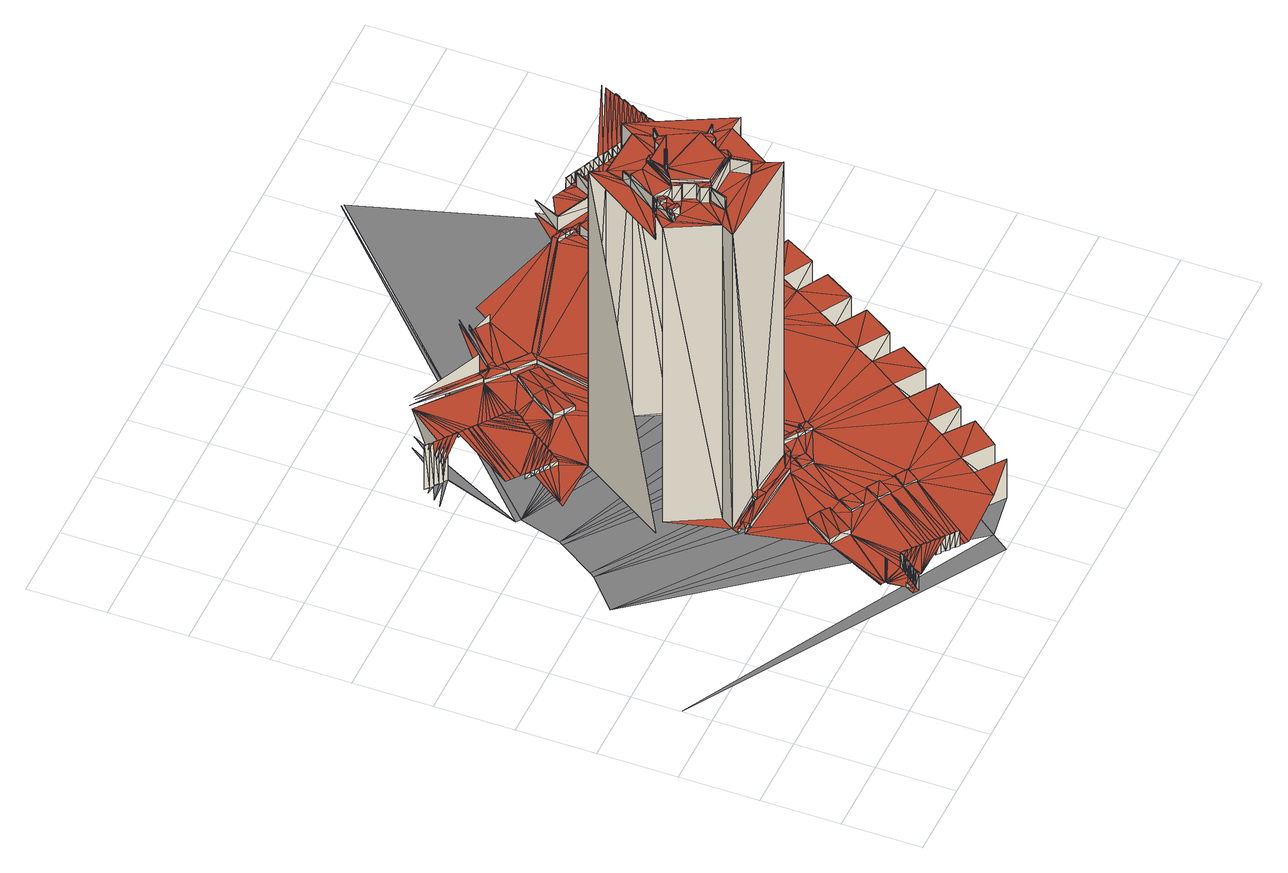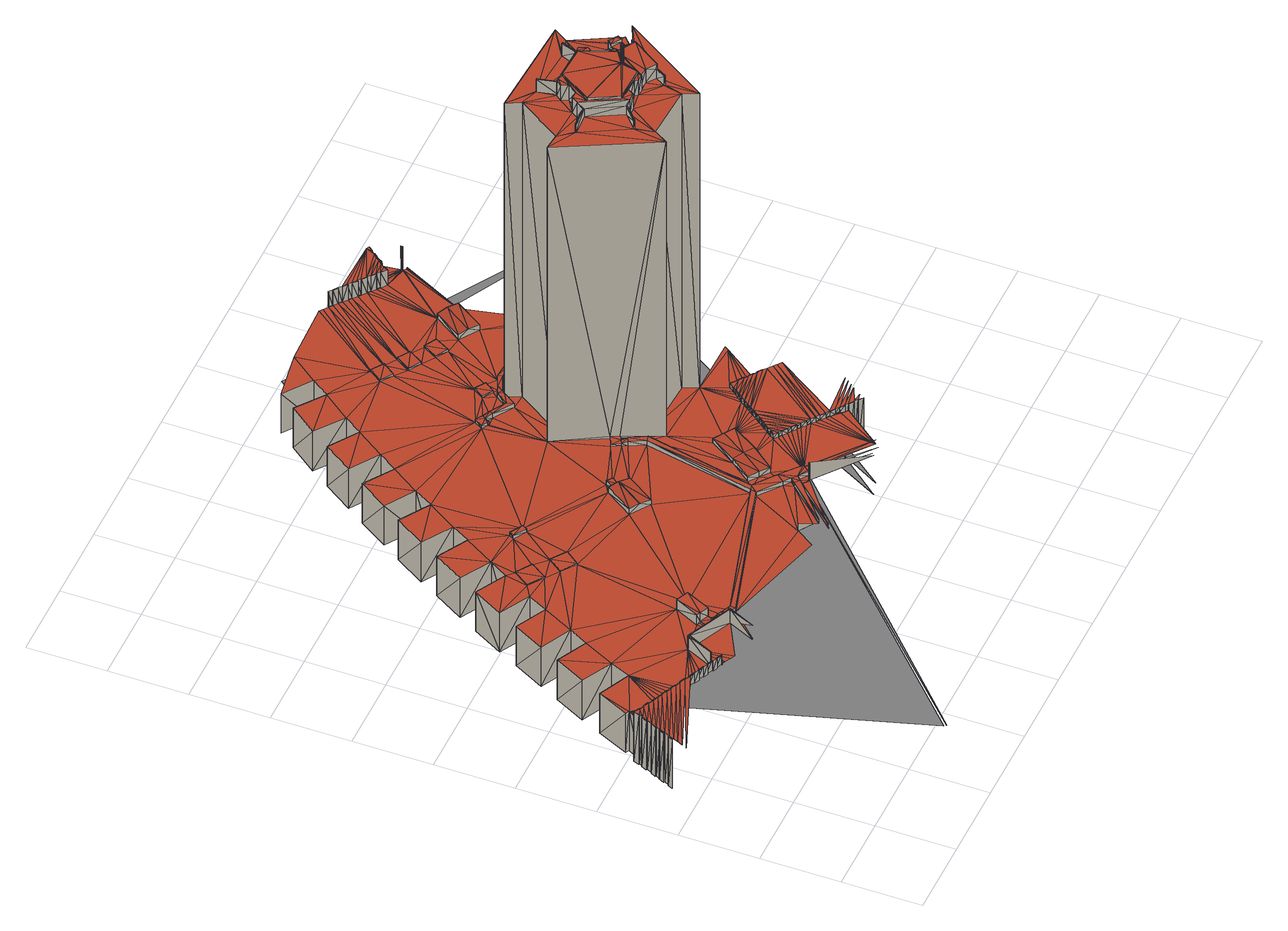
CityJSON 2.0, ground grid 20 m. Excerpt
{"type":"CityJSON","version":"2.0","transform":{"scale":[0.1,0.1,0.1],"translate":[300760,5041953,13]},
"CityObjects":{
"building1":{"type":"Building","geometry":[{"type":"MultiSurface","lod":"2","boundaries":[[[0,1,2]],[[3,4,5]],[[0,5,1]],[[0,2,6]],[[7,6,8]],[[9,0,6]],[[7,9,6]],[[7,0,9]],[[7,10,0]],[[11,7,8]],[[12,5,0]],[[5,13,14]],[[12,0,10]],[[11,10,7]],[[15,12,10]],[[16,17,18]],[[19,17,16]],[[11,15,10]],[[19,20,17]],[[19,16,18]],[[19,18,21]],[[19,22,20]],[[19,21,22]],[[23,5,12]],[[15,24,12]],[[11,24,15]],[[25,13,5]],[[26,12,24]],[[27,24,11]],[[25,5,23]],[[26,23,12]],[[27,26,24]],[[28,29,13]],[[28,18,29]],[[30,23,26]],[[27,30,26]],[[31,21,18]],[[25,23,30]],[[32,30,27]],[[28,13,25]],[[33,34,22]],[[33,22,21]],[[35,25,30]],[[32,35,30]],[[32,36,25]],[[32,25,35]],[[37,11,8]],[[31,18,28]],[[38,25,36]],[[38,36,32]],[[38,28,25]],[[39,38,32]],[[40,41,42]],[[33,21,31]],[[40,42,43]],[[37,27,11]],[[40,43,44]],[[45,28,38]],[[39,45,38]],[[40,44,46]],[[31,28,45]],[[47,45,39]],[[48,32,27]],[[47,31,45]],[[49,47,39]],[[50,39,32]],[[47,51,31]],[[49,51,47]],[[52,31,51]],[[52,51,49]],[[53,49,39]],[[52,33,31]],[[54,46,34]],[[55,37,8]],[[53,52,49]],[[50,53,39]],[[48,50,32]],[[56,33,52]],[[37,48,27]],[[57,55,8]],[[56,52,53]],[[56,58,33]],[[59,57,8]],[[58,53,60]],[[56,53,58]],[[50,60,53]],[[61,58,60]],[[50,61,60]],[[62,59,8]],[[63,58,61]],[[64,61,50]],[[54,34,33]],[[64,63,61]],[[48,64,50]],[[65,62,8]],[[66,63,64]],[[67,64,48]],[[67,66,64]],[[66,48,68]],[[67,48,66]],[[37,68,48]],[[69,66,68]],[[70,71,72]],[[37,69,68]],[[73,66,69]],[[73,69,37]],[[74,73,37]],[[55,74,37]],[[75,73,74]],[[54,40,46]],[[75,74,55]],[[75,76,73]],[[54,33,58]],[[76,55,77]],[[75,55,76]],[[78,73,76]],[[57,77,55]],[[79,76,77]],[[57,79,77]],[[54,58,63]],[[78,76,79]],[[80,79,57]],[[80,78,79]],[[54,63,66]],[[81,80,57]],[[81,78,80]],[[81,57,59]],[[81,82,78]],[[54,66,73]],[[82,59,83]],[[81,59,82]],[[62,83,59]],[[84,82,83]],[[62,84,83]],[[85,82,84]],[[86,84,62]],[[86,85,84]],[[65,86,62]],[[87,85,86]],[[88,86,65]],[[88,87,86]],[[87,65,89]],[[88,65,87]],[[90,91,40]],[[92,89,65]],[[93,87,89]],[[92,93,89]],[[94,87,93]],[[95,93,92]],[[95,94,93]],[[96,95,92]],[[97,94,95]],[[97,95,96]],[[97,98,94]],[[54,90,40]],[[97,96,99]],[[97,99,98]],[[100,99,96]],[[101,98,99]],[[102,103,104]],[[105,40,91]],[[106,107,103]],[[108,109,107]],[[100,101,99]],[[110,98,101]],[[111,104,40]],[[112,110,100]],[[113,114,109]],[[102,104,115]],[[116,103,102]],[[116,106,103]],[[106,108,107]],[[113,109,108]],[[117,90,54]],[[116,115,118]],[[119,91,90]],[[116,102,115]],[[120,114,121]],[[122,73,78]],[[111,115,104]],[[123,108,106]],[[123,113,108]],[[124,125,114]],[[124,126,125]],[[105,111,40]],[[122,78,82]],[[120,124,114]],[[120,127,126]],[[119,105,91]],[[120,126,124]],[[128,90,117]],[[122,54,73]],[[129,130,131]],[[132,126,127]],[[133,134,127]],[[135,82,85]],[[136,127,134]],[[120,137,127]],[[133,127,137]],[[138,116,118]],[[139,117,54]],[[140,121,114]],[[138,106,116]],[[141,134,133]],[[141,136,134]],[[135,85,87]],[[138,123,106]],[[141,133,137]],[[142,113,123]],[[143,127,136]],[[144,145,136]],[[132,131,126]],[[146,120,121]],[[141,137,147]],[[148,114,113]],[[144,136,141]],[[149,136,145]],[[120,150,137]],[[135,87,94]],[[149,145,144]],[[149,143,136]],[[150,147,137]],[[128,119,90]],[[151,152,153]],[[154,144,141]],[[150,141,147]],[[119,111,105]],[[155,127,143]],[[154,141,150]],[[156,149,144]],[[156,143,149]],[[155,132,127]],[[157,158,131]],[[159,94,98]],[[157,131,132]],[[156,144,154]],[[128,117,139]],[[160,146,121]],[[161,130,129]],[[162,131,158]],[[163,158,157]],[[164,154,150]],[[159,98,110]],[[165,139,54]],[[156,164,143]],[[139,111,119]],[[166,157,132]],[[142,123,138]],[[142,167,113]],[[155,143,168]],[[169,168,143]],[[156,154,164]],[[169,143,164]],[[162,129,131]],[[163,162,158]],[[170,150,120]],[[166,163,157]],[[166,132,171]],[[155,171,132]],[[163,172,129]],[[148,113,167]],[[163,129,162]],[[173,168,174]],[[169,174,168]],[[166,172,163]],[[140,114,148]],[[175,138,118]],[[176,165,54]],[[177,110,178]],[[173,155,168]],[[179,173,174]],[[180,164,150]],[[179,174,169]],[[173,166,171]],[[128,139,119]],[[181,118,115]],[[173,171,155]],[[182,120,146]],[[183,172,166]],[[177,178,184]],[[185,121,140]],[[183,166,173]],[[186,169,164]],[[183,173,179]],[[187,179,169]],[[182,170,120]],[[183,179,187]],[[167,138,188]],[[181,115,111]],[[142,138,167]],[[189,180,150]],[[190,191,146]],[[186,164,180]],[[192,172,183]],[[186,187,169]],[[190,146,160]],[[193,70,152]],[[122,176,54]],[[135,122,82]],[[194,189,150]],[[170,194,150]],[[195,188,138]],[[196,167,188]],[[186,183,187]],[[197,198,199]],[[200,129,172]],[[195,196,188]],[[201,146,191]],[[201,191,190]],[[148,167,196]],[[192,183,186]],[[202,139,165]],[[203,130,161]],[[176,204,165]],[[205,190,160]],[[206,186,180]],[[207,165,204]],[[140,196,195]],[[175,195,138]],[[208,160,121]],[[206,180,189]],[[209,182,146]],[[192,186,206]],[[140,148,196]],[[192,189,210]],[[201,209,146]],[[211,210,189]],[[192,206,189]],[[212,213,170]],[[211,189,194]],[[214,204,176]],[[212,170,182]],[[205,201,190]],[[205,160,215]],[[216,210,211]],[[214,207,204]],[[217,170,213]],[[216,211,194]],[[201,212,182]],[[181,111,139]],[[218,213,212]],[[217,194,170]],[[185,140,195]],[[207,202,165]],[[219,220,198]],[[221,172,192]],[[201,182,209]],[[159,135,94]],[[216,194,222]],[[223,175,118]],[[216,224,210]],[[203,197,225]],[[218,212,201]],[[217,222,194]],[[226,217,213]],[[226,216,222]],[[185,195,175]],[[227,200,172]],[[200,161,129]],[[228,213,218]],[[218,201,205]],[[229,219,198]],[[228,226,213]],[[226,224,216]],[[226,222,217]],[[228,230,224]],[[228,224,226]],[[231,229,198]],[[232,175,233]],[[221,227,172]],[[234,230,228]],[[235,236,237]],[[235,238,236]],[[239,214,176]],[[185,175,232]],[[240,153,241]],[[235,237,242]],[[243,207,214]],[[244,193,152]],[[245,238,235]],[[246,231,198]],[[243,202,207]],[[247,192,210]],[[245,235,242]],[[245,242,248]],[[249,121,185]],[[177,159,110]],[[234,250,230]],[[220,248,242]],[[251,245,248]],[[252,177,184]],[[243,214,239]],[[253,210,224]],[[181,139,202]],[[251,248,220]],[[254,245,251]],[[197,246,198]],[[251,220,255]],[[243,239,202]],[[254,251,255]],[[256,224,230]],[[208,215,160]],[[257,255,220]],[[258,200,227]],[[259,260,230]],[[261,259,230]],[[223,118,181]],[[262,230,260]],[[257,254,255]],[[263,261,230]],[[264,176,122]],[[265,230,262]],[[266,263,230]],[[250,266,230]],[[257,220,219]],[[267,254,257]],[[264,239,176]],[[135,268,122]],[[234,269,250]],[[267,257,219]],[[267,219,270]],[[234,271,269]],[[272,161,200]],[[221,258,227]],[[273,200,258]],[[274,275,258]],[[229,270,219]],[[276,122,268]],[[277,233,175]],[[278,258,275]],[[279,267,270]],[[247,221,192]],[[280,228,218]],[[256,230,265]],[[281,218,205]],[[282,205,215]],[[283,270,229]],[[284,285,259]],[[261,284,259]],[[259,285,260]],[[277,232,233]],[[286,285,284]],[[286,284,261]],[[279,270,283]],[[262,260,285]],[[286,287,285]],[[263,286,261]],[[287,262,285]],[[288,287,286]],[[288,286,263]],[[289,290,291]],[[265,262,287]],[[292,287,288]],[[266,288,263]],[[293,265,287]],[[292,288,266]],[[294,293,287]],[[283,229,295]],[[296,234,228]],[[294,265,293]],[[297,268,135]],[[279,283,295]],[[250,292,266]],[[294,298,265]],[[221,274,258]],[[299,287,292]],[[273,272,200]],[[300,292,250]],[[301,294,287]],[[302,292,300]],[[303,298,294]],[[269,300,250]],[[303,304,298]],[[299,301,287]],[[274,305,275]],[[299,292,302]],[[302,300,269]],[[301,303,294]],[[278,273,258]],[[306,295,229]],[[301,304,303]],[[271,302,269]],[[306,279,295]],[[301,307,304]],[[299,302,271]],[[278,275,305]],[[308,299,271]],[[309,307,301]],[[253,247,210]],[[309,310,307]],[[311,299,308]],[[312,301,299]],[[313,309,301]],[[314,299,311]],[[315,310,309]],[[316,313,301]],[[314,311,308]],[[312,299,314]],[[313,315,309]],[[312,316,301]],[[314,308,317]],[[316,315,313]],[[318,314,317]],[[306,229,231]],[[316,319,315]],[[312,314,318]],[[312,319,316]],[[312,318,319]],[[320,291,321]],[[249,208,121]],[[276,264,122]],[[322,279,306]],[[256,323,224]],[[272,203,161]],[[253,224,323]],[[305,272,273]],[[322,306,231]],[[256,265,298]],[[322,231,324]],[[296,271,234]],[[278,305,273]],[[256,298,304]],[[325,326,238]],[[256,304,307]],[[327,268,297]],[[256,307,310]],[[256,310,315]],[[256,315,319]],[[256,319,318]],[[328,321,326]],[[329,245,254]],[[151,244,152]],[[246,324,231]],[[330,322,324]],[[327,276,268]],[[331,274,221]],[[325,238,245]],[[332,254,267]],[[333,305,274]],[[334,267,279]],[[335,202,239]],[[336,272,305]],[[337,279,322]],[[330,324,246]],[[338,297,135]],[[339,185,232]],[[296,308,271]],[[340,241,341]],[[247,331,221]],[[342,322,330]],[[333,274,331]],[[223,343,175]],[[336,203,272]],[[343,277,175]],[[327,264,276]],[[296,228,280]],[[281,280,218]],[[159,338,135]],[[344,330,246]],[[208,345,215]],[[197,346,246]],[[337,322,342]],[[333,331,247]],[[347,305,333]],[[348,181,202]],[[327,297,338]],[[281,205,282]],[[282,215,345]],[[336,197,203]],[[253,333,247]],[[347,336,305]],[[344,342,330]],[[344,246,346]],[[336,349,197]],[[334,279,337]],[[327,338,264]],[[335,239,264]],[[344,350,342]],[[344,346,350]],[[351,253,323]],[[197,352,346]],[[347,333,253]],[[353,354,355]],[[337,342,350]],[[332,267,334]],[[352,350,346]],[[177,356,159]],[[337,350,357]],[[358,359,360]],[[361,362,363]],[[352,357,350]],[[364,318,317]],[[365,159,356]],[[366,351,323]],[[351,347,253]],[[329,254,332]],[[367,368,369]],[[197,370,352]],[[360,371,372]],[[362,373,374]],[[335,348,202]],[[375,376,290]],[[355,377,378]],[[379,337,357]],[[379,357,352]],[[367,372,368]],[[380,369,373]],[[339,232,277]],[[380,367,369]],[[381,338,159]],[[382,317,308]],[[383,356,177]],[[378,359,358]],[[384,361,363]],[[385,245,329]],[[380,373,372]],[[386,384,387]],[[380,372,367]],[[388,337,379]],[[388,379,352]],[[364,256,318]],[[289,375,290]],[[389,386,390]],[[360,372,373]],[[391,347,351]],[[335,264,338]],[[376,389,392]],[[393,370,197]],[[362,360,373]],[[366,391,351]],[[388,334,337]],[[388,352,370]],[[365,381,159]],[[394,360,362]],[[325,245,385]],[[395,394,362]],[[396,326,325]],[[397,323,256]],[[370,398,334]],[[388,370,334]],[[320,289,291]],[[358,360,394]],[[361,395,362]],[[399,356,383]],[[400,394,395]],[[401,177,252]],[[332,334,398]],[[402,398,370]],[[403,336,347]],[[404,405,208]],[[406,395,361]],[[400,358,394]],[[399,365,356]],[[405,345,208]],[[406,400,395]],[[404,208,407]],[[382,308,296]],[[405,282,345]],[[404,408,405]],[[332,398,402]],[[406,361,358]],[[405,408,282]],[[409,223,181]],[[410,391,366]],[[404,407,411]],[[393,402,370]],[[406,358,400]],[[412,343,223]],[[328,320,321]],[[249,185,339]],[[396,328,326]],[[397,366,323]],[[413,383,177]],[[378,358,361]],[[408,281,282]],[[404,411,408]],[[381,335,338]],[[403,347,391]],[[414,280,281]],[[407,415,411]],[[384,378,361]],[[416,332,402]],[[417,281,408]],[[416,402,393]],[[415,408,411]],[[418,378,384]],[[417,408,415]],[[419,277,343]],[[420,418,384]],[[409,181,348]],[[329,332,416]],[[421,416,393]],[[399,381,365]],[[386,420,384]],[[355,378,418]],[[422,418,420]],[[423,281,417]],[[424,410,366]],[[425,426,427]],[[421,329,416]],[[421,393,428]],[[412,223,409]],[[422,355,418]],[[429,420,386]],[[399,383,413]],[[429,422,420]],[[423,417,415]],[[430,341,431]],[[249,407,208]],[[423,414,281]],[[432,197,349]],[[421,433,329]],[[434,386,435]],[[421,428,433]],[[382,296,280]],[[436,437,348]],[[425,427,353]],[[403,391,410]],[[429,386,434]],[[438,415,407]],[[429,434,422]],[[439,349,336]],[[399,413,381]],[[353,355,422]],[[440,435,386]],[[425,422,434]],[[441,348,437]],[[440,434,435]],[[442,280,414]],[[423,415,443]],[[425,353,422]],[[385,329,433]],[[419,343,412]],[[444,433,428]],[[389,440,386]],[[445,354,353]],[[446,425,434]],[[382,364,317]],[[446,434,440]],[[443,447,414]],[[397,424,366]],[[385,433,448]],[[444,448,433]],[[423,443,414]],[[446,440,389]],[[441,409,348]],[[364,397,256]],[[436,348,335]],[[449,446,389]],[[438,443,415]],[[419,450,277]],[[436,451,437]],[[452,425,446]],[[376,449,389]],[[453,385,448]],[[453,448,444]],[[451,441,437]],[[339,277,450]],[[454,446,449]],[[403,410,424]],[[455,151,153]],[[442,414,447]],[[454,449,376]],[[249,438,407]],[[456,385,453]],[[454,452,446]],[[456,453,444]],[[457,70,193]],[[458,401,252]],[[459,403,424]],[[454,376,460]],[[454,460,452]],[[456,325,385]],[[461,412,409]],[[456,444,462]],[[463,413,177]],[[464,460,376]],[[465,280,442]],[[464,452,460]],[[466,393,197]],[[467,447,443]],[[375,464,376]],[[462,468,325]],[[456,462,325]],[[469,409,441]],[[442,447,470]],[[397,459,424]],[[463,177,401]],[[471,452,464]],[[461,419,412]],[[472,436,335]],[[439,336,403]],[[471,464,375]],[[396,325,468]],[[473,471,375]],[[474,468,462]],[[472,451,436]],[[461,409,469]],[[289,473,375]],[[438,467,443]],[[475,441,451]],[[382,280,465]],[[476,403,459]],[[467,470,447]],[[396,468,477]],[[249,478,438]],[[479,471,473]],[[474,477,468]],[[480,450,419]],[[481,427,426]],[[482,473,289]],[[249,339,478]],[[483,428,393]],[[482,479,473]],[[480,339,450]],[[461,480,419]],[[484,396,477]],[[475,469,441]],[[484,477,474]],[[472,335,475]],[[482,289,485]],[[397,486,459]],[[482,485,479]],[[486,476,459]],[[487,353,427]],[[481,426,425]],[[472,475,451]],[[320,485,289]],[[488,479,485]],[[489,442,470]],[[490,396,484]],[[490,484,474]],[[320,488,485]],[[463,401,193]],[[483,444,428]],[[491,479,488]],[[491,488,320]],[[490,492,396]],[[493,476,486]],[[458,193,401]],[[494,491,320]],[[493,495,476]],[[496,493,486]],[[490,474,497]],[[489,470,467]],[[498,381,413]],[[499,478,339]],[[481,425,452]],[[328,494,320]],[[465,397,364]],[[492,500,396]],[[489,465,442]],[[498,335,381]],[[501,491,494]],[[465,486,397]],[[396,500,328]],[[502,339,480]],[[497,503,492]],[[483,462,444]],[[490,497,492]],[[504,480,461]],[[505,461,469]],[[506,494,328]],[[506,501,494]],[[507,496,486]],[[508,509,496]],[[510,492,503]],[[506,328,511]],[[382,465,364]],[[439,432,349]],[[506,511,501]],[[512,503,497]],[[481,452,471]],[[513,511,328]],[[514,501,511]],[[515,354,445]],[[483,474,462]],[[240,455,153]],[[510,503,516]],[[439,403,476]],[[500,513,328]],[[512,516,503]],[[517,486,465]],[[517,489,467]],[[514,511,513]],[[463,193,244]],[[492,518,500]],[[481,471,479]],[[507,508,496]],[[517,507,486]],[[517,465,489]],[[519,513,500]],[[519,514,513]],[[502,499,339]],[[504,502,480]],[[512,510,516]],[[520,476,495]],[[521,510,512]],[[520,495,493]],[[510,522,492]],[[504,461,505]],[[523,493,496]],[[524,197,432]],[[525,496,509]],[[517,467,526]],[[527,519,500]],[[528,469,475]],[[529,514,519]],[[458,457,193]],[[492,522,518]],[[481,479,491]],[[483,497,474]],[[530,510,521]],[[530,521,512]],[[527,500,518]],[[498,475,335]],[[517,531,507]],[[527,529,519]],[[526,532,531]],[[533,438,478]],[[517,526,531]],[[530,534,510]],[[530,512,535]],[[527,518,536]],[[508,537,509]],[[534,522,510]],[[527,536,529]],[[481,491,501]],[[538,536,518]],[[524,466,197]],[[539,529,536]],[[530,540,534]],[[530,535,540]],[[528,505,469]],[[483,512,497]],[[522,538,518]],[[539,536,538]],[[541,467,438]],[[542,534,540]],[[466,483,393]],[[539,538,522]],[[543,540,535]],[[544,539,522]],[[534,545,522]],[[523,520,493]],[[525,523,496]],[[542,540,546]],[[545,544,522]],[[525,509,537]],[[543,546,540]],[[520,439,476]],[[542,545,534]],[[547,539,544]],[[548,413,463]],[[483,535,512]],[[533,478,499]],[[549,544,545]],[[550,542,546]],[[549,547,544]],[[550,546,543]],[[551,431,552]],[[528,504,505]],[[553,508,507]],[[554,531,532]],[[555,507,531]],[[549,545,556]],[[557,532,526]],[[549,556,547]],[[542,558,545]],[[559,499,502]],[[559,502,504]],[[560,542,550]],[[561,556,545]],[[561,547,556]],[[560,550,543]],[[483,543,535]],[[541,526,467]],[[558,561,545]],[[562,558,542]],[[563,547,561]],[[564,528,475]],[[560,562,542]],[[560,543,565]],[[566,561,558]],[[566,563,561]],[[567,463,244]],[[537,520,523]],[[565,568,562]],[[553,537,508]],[[560,565,562]],[[569,504,528]],[[483,565,543]],[[525,537,523]],[[570,566,558]],[[562,570,558]],[[571,563,566]],[[537,439,520]],[[572,562,568]],[[559,504,569]],[[573,568,565]],[[571,566,570]],[[571,574,563]],[[498,564,475]],[[572,570,562]],[[559,575,499]],[[340,240,241]],[[572,568,576]],[[573,576,568]],[[571,570,577]],[[571,577,574]],[[554,532,557]],[[578,577,570]],[[555,531,554]],[[555,553,507]],[[579,574,577]],[[572,580,570]],[[581,572,576]],[[541,438,533]],[[581,576,573]],[[580,578,570]],[[579,577,578]],[[579,578,580]],[[582,579,580]],[[583,572,581]],[[583,581,573]],[[583,580,572]],[[584,439,537]],[[585,569,528]],[[586,501,514]],[[541,557,526]],[[584,432,439]],[[583,582,580]],[[587,463,567]],[[588,579,582]],[[466,589,483]],[[583,573,588]],[[585,528,564]],[[583,588,582]],[[590,498,413]],[[586,514,529]],[[591,559,569]],[[553,584,537]],[[591,569,585]],[[591,575,559]],[[592,589,466]],[[590,413,548]],[[586,529,539]],[[555,554,557]],[[555,557,553]],[[584,524,432]],[[593,499,575]],[[591,594,575]],[[595,573,565]],[[595,565,483]],[[498,585,564]],[[586,539,547]],[[586,481,501]],[[596,591,585]],[[597,575,594]],[[598,483,589]],[[541,553,557]],[[596,585,498]],[[595,588,573]],[[586,547,563]],[[599,594,591]],[[593,533,499]],[[600,592,466]],[[524,601,466]],[[599,597,594]],[[602,599,591]],[[586,563,574]],[[603,463,587]],[[604,567,244]],[[605,591,596]],[[606,524,584]],[[600,466,601]],[[602,597,599]],[[607,596,498]],[[602,608,597]],[[605,602,591]],[[609,589,592]],[[586,574,579]],[[603,548,463]],[[604,244,151]],[[605,608,602]],[[597,593,575]],[[606,610,524]],[[611,584,553]],[[610,612,524]],[[605,596,607]],[[613,606,584]],[[586,579,588]],[[598,595,483]],[[611,553,541]],[[605,607,608]],[[608,593,597]],[[609,592,600]],[[603,587,567]],[[611,541,533]],[[614,612,610]],[[609,598,589]],[[614,615,612]],[[616,610,606]],[[611,613,584]],[[616,606,613]],[[617,615,614]],[[607,593,608]],[[618,614,610]],[[616,618,610]],[[617,619,615]],[[616,617,614]],[[620,601,524]],[[616,614,618]],[[593,621,613]],[[622,613,621]],[[612,620,524]],[[590,548,151]],[[620,600,601]],[[623,617,616]],[[624,616,613]],[[611,533,593]],[[604,151,548]],[[625,619,617]],[[430,340,341]],[[625,626,619]],[[623,625,617]],[[611,593,613]],[[593,622,621]],[[627,588,595]],[[624,613,622]],[[625,628,626]],[[624,623,616]],[[623,628,625]],[[623,629,628]],[[624,629,623]],[[603,567,604]],[[590,151,455]],[[630,481,586]],[[624,622,629]],[[631,609,600]],[[632,633,630]],[[634,633,632]],[[603,604,548]],[[627,586,588]],[[631,600,620]],[[635,595,598]],[[634,636,637]],[[635,598,609]],[[638,498,590]],[[639,607,498]],[[640,612,615]],[[641,642,636]],[[640,615,619]],[[643,644,641]],[[645,620,612]],[[646,430,431]],[[635,627,595]],[[647,590,455]],[[632,586,648]],[[649,619,626]],[[650,626,628]],[[651,644,643]],[[632,630,586]],[[652,609,631]],[[650,628,629]],[[653,629,622]],[[652,635,609]],[[654,622,593]],[[655,648,586]],[[656,632,648]],[[657,631,620]],[[658,636,634]],[[659,552,660]],[[658,641,636]],[[655,586,627]],[[647,455,661]],[[656,634,632]],[[639,498,638]],[[656,658,634]],[[662,645,612]],[[663,656,648]],[[663,648,655]],[[664,627,635]],[[656,641,658]],[[657,652,631]],[[665,643,641]],[[652,664,635]],[[664,655,627]],[[656,665,641]],[[640,662,612]],[[666,646,431]],[[657,620,645]],[[667,651,643]],[[667,643,668]],[[663,669,656]],[[670,643,665]],[[670,668,643]],[[671,665,656]],[[672,590,647]],[[673,661,455]],[[674,640,619]],[[657,664,652]],[[669,671,656]],[[653,650,629]],[[671,670,665]],[[673,455,240]],[[672,638,590]],[[674,619,649]],[[675,669,663]],[[657,645,664]],[[675,676,669]],[[677,669,676]],[[662,655,664]],[[662,663,655]],[[654,653,622]],[[678,671,669]],[[675,679,676]],[[679,677,676]],[[678,669,677]],[[662,664,645]],[[680,593,607]],[[640,675,663]],[[672,647,661]],[[640,663,662]],[[681,626,650]],[[639,638,240]],[[682,607,639]],[[681,649,626]],[[673,240,638]],[[551,666,431]],[[683,679,675]],[[683,675,640]],[[639,240,340]],[[672,661,673]],[[683,684,679]],[[672,673,638]],[[683,640,674]],[[685,686,653]],[[687,688,650]],[[687,650,653]],[[689,668,670]],[[690,653,686]],[[685,653,654]],[[691,671,678]],[[685,692,686]],[[693,670,671]],[[694,678,677]],[[695,688,687]],[[690,687,653]],[[692,690,686]],[[696,607,682]],[[697,685,654]],[[692,695,687]],[[692,687,690]],[[698,695,692]],[[697,692,685]],[[699,677,679]],[[681,650,688]],[[697,698,692]],[[680,654,593]],[[697,654,700]],[[701,700,654]],[[702,639,340]],[[703,688,695]],[[704,698,697]],[[701,697,700]],[[704,697,701]],[[699,679,684]],[[705,551,552]],[[706,695,698]],[[703,681,688]],[[707,639,702]],[[696,680,607]],[[691,678,694]],[[702,340,430]],[[707,682,639]],[[708,694,677]],[[709,698,704]],[[706,703,695]],[[709,704,701]],[[699,708,677]],[[709,706,698]],[[706,681,703]],[[680,701,654]],[[710,705,552]],[[709,701,711]],[[711,681,706]],[[712,707,702]],[[646,682,430]],[[713,702,430]],[[712,682,707]],[[712,430,682]],[[709,711,706]],[[696,682,646]],[[714,708,699]],[[715,710,552]],[[712,702,713]],[[712,713,430]],[[716,711,701]],[[717,701,680]],[[718,674,649]],[[719,696,646]],[[720,683,674]],[[721,684,683]],[[722,715,552]],[[723,649,681]],[[716,701,717]],[[719,646,724]],[[725,680,696]],[[726,699,684]],[[717,680,727]],[[728,722,552]],[[729,724,646]],[[730,696,719]],[[731,717,727]],[[729,646,666]],[[730,725,696]],[[723,681,711]],[[732,727,680]],[[725,732,680]],[[733,731,727]],[[734,727,732]],[[733,717,731]],[[733,727,734]],[[735,725,666]],[[730,719,724]],[[733,736,717]],[[736,734,732]],[[735,732,725]],[[729,666,725]],[[733,734,736]],[[737,711,716]],[[738,728,552]],[[735,666,551]],[[730,724,729]],[[739,717,736]],[[730,729,725]],[[726,740,699]],[[739,716,717]],[[741,736,732]],[[741,732,735]],[[742,738,552]],[[743,735,551]],[[744,745,716]],[[723,711,737]],[[746,716,745]],[[747,739,736]],[[723,718,649]],[[744,716,739]],[[720,674,718]],[[744,746,745]],[[742,552,748]],[[743,551,749]],[[746,737,716]],[[743,741,735]],[[749,551,705]],[[721,683,720]],[[721,726,684]],[[750,736,741]],[[750,747,736]],[[751,744,739]],[[751,746,744]],[[752,737,746]],[[751,739,752]],[[751,752,746]],[[753,739,747]],[[754,755,747]],[[753,752,739]],[[710,741,705]],[[753,747,755]],[[756,743,749]],[[757,749,705]],[[756,741,743]],[[757,705,741]],[[754,747,750]],[[758,750,741]],[[754,759,755]],[[759,753,755]],[[758,741,710]],[[756,749,757]],[[756,757,741]],[[760,754,750]],[[761,759,754]],[[760,750,758]],[[760,753,759]],[[761,754,760]],[[761,760,759]],[[762,758,710]],[[763,723,737]],[[764,752,753]],[[765,737,752]],[[766,753,760]],[[762,710,767]],[[767,710,715]],[[768,760,758]],[[763,769,723]],[[764,753,766]],[[770,723,769]],[[765,763,737]],[[768,758,762]],[[771,718,723]],[[772,769,763]],[[771,720,718]],[[773,721,720]],[[768,766,760]],[[770,771,723]],[[773,726,721]],[[774,720,771]],[[775,769,772]],[[773,720,774]],[[764,766,715]],[[776,770,769]],[[773,777,726]],[[765,752,764]],[[778,762,767]],[[779,774,771]],[[775,776,769]],[[778,767,715]],[[778,715,766]],[[780,726,777]],[[781,774,779]],[[770,779,771]],[[782,772,763]],[[783,773,774]],[[783,774,781]],[[764,715,722]],[[783,777,773]],[[784,770,776]],[[784,785,770]],[[786,781,779]],[[783,787,777]],[[788,779,770]],[[787,780,777]],[[788,770,785]],[[786,785,784]],[[786,779,788]],[[789,783,781]],[[775,784,776]],[[786,788,785]],[[782,775,772]],[[789,781,786]],[[789,787,783]],[[790,786,784]],[[791,780,787]],[[782,763,792]],[[768,762,778]],[[768,778,766]],[[775,790,784]],[[789,791,787]],[[793,726,780]],[[794,780,791]],[[782,790,775]],[[792,795,790]],[[796,789,786]],[[796,786,790]],[[782,792,790]],[[796,791,789]],[[794,790,795]],[[797,780,798]],[[794,795,792]],[[797,798,799]],[[800,799,801]],[[796,794,791]],[[796,790,794]],[[802,764,722]],[[803,792,763]],[[803,798,780]],[[804,799,798]],[[805,801,799]],[[803,780,794]],[[802,722,806]],[[807,763,765]],[[803,794,792]],[[808,722,728]],[[809,765,764]],[[808,806,722]],[[809,764,802]],[[804,798,803]],[[805,810,801]],[[804,805,799]],[[810,811,801]],[[807,765,728]],[[812,803,763]],[[812,763,807]],[[808,728,765]],[[809,802,806]],[[807,728,738]],[[809,808,765]],[[809,806,808]],[[810,813,811]],[[814,810,805]],[[815,805,804]],[[816,804,803]],[[817,813,810]],[[818,807,738]],[[819,817,810]],[[814,819,810]],[[815,814,805]],[[815,804,816]],[[819,820,817]],[[821,820,822]],[[823,738,742]],[[818,812,807]],[[818,738,823]],[[824,816,803]],[[825,822,820]],[[826,827,822]],[[825,820,819]],[[816,819,814]],[[826,822,825]],[[815,816,814]],[[828,827,826]],[[816,825,819]],[[829,803,812]],[[830,826,825]],[[828,826,830]],[[831,825,816]],[[831,830,825]],[[832,828,830]],[[833,824,803]],[[832,830,831]],[[834,828,832]],[[835,831,816]],[[834,831,836]],[[834,832,831]],[[835,836,831]],[[837,834,836]],[[838,833,803]],[[824,835,816]],[[837,836,835]],[[839,834,837]],[[840,838,803]],[[829,812,742]],[[829,841,803]],[[842,837,835]],[[839,837,842]],[[824,842,835]],[[843,839,842]],[[841,840,803]],[[843,842,824]],[[844,839,843]],[[845,742,812]],[[845,823,742]],[[846,812,818]],[[844,824,847]],[[844,843,824]],[[846,818,823]],[[829,742,848]],[[833,847,824]],[[849,844,847]],[[849,847,833]],[[850,844,849]],[[851,849,833]],[[850,849,851]],[[852,851,833]],[[852,850,851]],[[852,833,838]],[[853,850,852]],[[846,845,812]],[[846,823,845]],[[853,838,854]],[[853,852,838]],[[840,854,838]],[[855,853,854]],[[855,854,840]],[[856,853,855]],[[857,855,840]],[[856,855,857]],[[858,829,848]],[[841,857,840]],[[859,841,829]],[[860,856,857]],[[860,857,841]],[[861,856,860]],[[860,841,862]],[[861,860,862]],[[863,859,829]],[[864,862,841]],[[864,861,862]],[[864,841,859]],[[865,863,829]],[[866,861,864]],[[866,864,859]],[[866,859,867]],[[858,848,868]],[[869,865,829]],[[870,867,859]],[[870,866,867]],[[870,859,863]],[[871,866,870]],[[871,863,872]],[[871,870,863]],[[873,869,829]],[[865,872,863]],[[874,871,872]],[[875,872,865]],[[874,872,875]],[[876,873,829]],[[877,829,858]],[[878,868,848]],[[879,875,865]],[[874,875,879]],[[880,879,865]],[[880,874,879]],[[880,865,869]],[[881,874,880]],[[877,876,829]],[[881,869,882]],[[881,880,869]],[[883,882,869]],[[883,881,882]],[[883,869,873]],[[884,881,883]],[[884,883,873]],[[884,873,885]],[[886,878,848]],[[887,858,868]],[[876,885,873]],[[888,884,885]],[[888,885,876]],[[889,884,888]],[[889,876,890]],[[889,888,876]],[[891,890,876]],[[892,889,890]],[[893,856,861]],[[892,890,891]],[[894,868,878]],[[887,877,858]],[[895,889,892]],[[887,868,894]],[[877,891,876]],[[896,861,866]],[[897,892,891]],[[895,892,897]],[[898,866,871]],[[899,897,891]],[[900,886,848]],[[901,895,897]],[[877,902,891]],[[899,891,902]],[[901,897,899]],[[903,871,874]],[[901,902,904]],[[901,899,902]],[[905,874,881]],[[906,904,902]],[[894,878,877]],[[877,906,902]],[[907,901,904]],[[887,894,877]],[[908,881,884]],[[907,904,906]],[[909,901,907]],[[886,877,878]],[[910,906,877]],[[911,884,889]],[[912,907,906]],[[909,907,912]],[[910,912,906]],[[913,910,877]],[[914,900,848]],[[915,889,895]],[[913,877,886]],[[916,909,912]],[[916,912,910]],[[917,909,916]],[[918,895,901]],[[919,914,848]],[[917,910,920]],[[913,920,910]],[[917,916,910]],[[921,901,909]],[[922,917,920]],[[922,920,913]],[[923,913,886]],[[924,909,917]],[[922,913,923]],[[925,917,922]],[[926,923,886]],[[927,922,923]],[[924,917,925]],[[928,926,886]],[[929,923,926]],[[927,925,922]],[[927,923,929]],[[921,909,924]],[[929,926,925]],[[918,901,921]],[[927,929,925]],[[930,928,886]],[[924,925,926]],[[915,895,918]],[[924,926,928]],[[911,889,915]],[[931,924,928]],[[931,928,932]],[[933,930,886]],[[908,884,911]],[[905,881,908]],[[934,932,928]],[[935,924,931]],[[935,931,932]],[[903,874,905]],[[934,928,930]],[[935,921,924]],[[900,933,886]],[[898,871,903]],[[935,932,934]],[[896,866,898]],[[934,930,921]],[[935,934,921]],[[918,921,930]],[[918,930,933]],[[936,918,933]],[[936,933,937]],[[938,937,933]],[[939,918,936]],[[939,936,937]],[[938,933,900]],[[939,915,918]],[[939,937,938]],[[938,900,915]],[[939,938,915]],[[911,915,900]],[[911,900,914]],[[940,911,914]],[[940,914,941]],[[942,941,914]],[[943,911,940]],[[943,940,941]],[[942,914,919]],[[943,908,911]],[[943,941,942]],[[942,919,908]],[[943,942,908]],[[905,908,919]],[[905,919,944]],[[945,905,944]],[[945,944,946]],[[947,946,944]],[[948,905,945]],[[948,945,946]],[[948,946,947]]],"semantics":{"surfaces":[{"type":"RoofSurface"},{"type":"WallSurface"},{"type":"GroundSurface"}],"values":[0,1,0,1,0,1,0,1,1,0,0,0,0,1,0,1,0,1,0,1,1,1,1,0,1,1,0,1,0,0,1,0,0,0,1,1,0,0,1,0,0,0,0,1,1,1,0,0,1,0,1,0,0,0,0,0,0,1,1,0,0,1,0,0,1,0,1,1,1,0,0,1,0,0,0,0,0,1,0,0,0,1,0,1,1,1,0,1,0,0,1,0,1,0,0,1,0,1,1,1,1,0,2,1,0,1,1,0,1,0,0,1,0,1,1,0,1,0,1,0,0,1,1,0,0,1,0,1,0,1,1,1,0,1,0,1,1,0,1,0,1,1,1,1,1,0,1,0,1,1,0,1,0,1,1,1,1,1,0,1,1,0,1,1,0,0,1,0,0,1,0,1,0,1,1,0,1,1,0,0,1,1,0,1,1,0,1,0,0,1,0,0,0,0,1,0,1,0,1,0,1,1,0,0,0,0,0,1,1,1,1,0,0,1,0,1,1,0,0,0,1,0,0,2,1,1,1,1,1,0,1,0,1,0,1,0,1,0,0,1,0,1,0,0,1,1,1,0,1,1,0,1,0,0,1,0,0,1,0,1,0,1,1,1,1,1,0,0,0,1,0,1,1,1,1,1,1,0,1,0,1,1,0,0,1,0,1,1,0,1,0,1,1,1,0,1,2,0,0,0,0,1,0,1,0,1,1,1,0,0,1,0,0,1,1,1,1,1,0,0,0,0,1,1,1,1,1,1,1,1,1,1,0,1,0,0,1,1,1,0,0,0,0,1,0,0,1,0,1,0,0,1,1,0,1,1,0,1,1,0,1,0,0,0,1,1,0,0,1,0,1,1,0,1,1,2,1,0,2,0,0,1,1,1,1,1,0,0,0,1,0,1,0,0,0,1,0,1,1,1,1,0,1,1,0,0,1,0,0,0,0,0,0,0,1,0,0,1,0,1,1,0,1,1,0,1,0,1,1,1,1,0,0,0,1,1,0,1,1,1,0,0,1,1,1,0,1,1,0,1,0,1,0,1,1,1,0,1,1,1,1,1,1,1,1,0,1,1,0,0,1,1,1,0,0,0,1,0,0,1,1,1,0,1,1,1,1,1,1,1,1,0,0,0,1,0,1,0,1,0,1,1,1,1,1,1,1,1,0,0,1,0,1,0,0,1,1,0,1,0,1,0,0,0,0,0,0,0,0,0,0,2,0,1,0,1,0,0,0,0,0,0,0,1,1,1,0,2,1,0,0,0,0,1,1,1,0,0,1,0,0,0,1,0,0,1,1,1,1,1,0,0,1,1,0,1,0,1,1,0,0,1,2,1,0,0,1,1,2,0,0,0,1,0,1,0,1,0,2,0,0,0,2,1,1,2,0,0,1,0,0,1,2,0,0,1,0,1,0,1,0,0,0,1,1,0,0,0,1,1,0,1,1,1,0,1,0,1,1,1,0,2,0,0,1,0,1,0,0,1,0,2,0,1,1,1,0,1,0,1,1,0,1,1,1,0,1,0,0,1,0,0,1,1,1,1,0,0,0,0,1,1,1,1,1,1,1,1,1,0,0,1,1,0,2,1,0,1,1,0,1,1,1,0,1,1,1,2,0,0,0,1,1,1,1,1,1,0,1,0,1,1,1,1,1,0,1,0,0,1,1,1,0,0,1,2,0,0,0,1,0,1,0,1,1,0,1,1,1,0,1,0,0,0,1,1,1,0,1,1,2,1,0,0,0,1,1,2,0,1,1,1,0,1,1,0,1,0,0,0,0,1,1,1,0,1,0,0,0,0,1,0,1,1,1,0,0,1,0,0,1,1,1,0,1,1,1,0,1,1,0,1,0,1,1,0,1,0,1,1,1,0,1,1,2,0,1,1,0,1,0,1,1,1,0,0,1,0,1,1,1,1,1,1,1,0,0,0,0,1,0,0,0,1,0,0,1,1,0,1,0,1,0,1,1,1,1,1,1,1,1,0,0,1,0,2,0,2,1,0,1,0,0,1,0,1,0,0,1,1,0,1,1,1,0,1,0,1,1,0,1,0,0,1,1,0,0,1,1,0,0,0,0,1,0,0,1,1,1,1,1,0,1,1,0,0,1,0,1,0,0,1,1,0,0,1,0,0,1,0,1,0,1,0,1,0,1,0,1,0,0,0,1,0,0,0,0,1,1,1,2,1,1,1,0,1,0,1,0,1,0,0,1,0,1,0,0,1,0,0,0,0,1,1,1,1,1,1,0,1,1,0,1,0,0,1,0,1,0,0,0,1,0,0,1,2,1,0,1,1,1,1,0,1,0,0,1,1,1,1,0,1,1,0,1,0,0,1,0,0,1,0,1,1,1,1,1,1,0,0,0,0,0,1,1,0,0,1,1,1,0,1,0,0,1,0,0,0,0,1,0,1,0,0,1,0,1,0,1,0,0,0,2,0,1,1,1,1,1,0,0,0,0,2,1,0,1,0,0,1,1,0,1,0,1,0,0,1,1,0,0,1,1,1,0,1,0,0,1,0,1,0,1,1,1,0,1,1,0,0,1,1,0,2,1,0,1,0,0,1,1,0,1,1,1,1,1,0,1,0,1,0,1,0,1,1,1,0,0,0,1,0,0,0,0,2,1,1,1,1,0,1,1,0,0,0,0,0,1,0,1,1,2,1,0,1,0,0,0,0,0,1,1,1,0,0,1,0,1,1,2,1,1,1,0,0,0,1,0,2,0,1,0,0,1,2,0,1,0,1,1,1,0,1,0,0,1,0,1,0,0,0,1,1,0,1,0,0,1,2,1,0,1,1,1,1,0,1,1,0,0,1,1,0,0,1,1,1,0,1,0,1,1,1,1,0,0,1,1,0,1,0,1,0,1,1,1,0,2,0,1,1,0,1,2,0,0,0,0,1,0,0,1,0,2,1,1,1,1,2,0,1,1,1,1,2,1,1,0,0,1,1,0,1,2,0,0,1,0,0,1,2,2,0,1,2,0,0,1,0,0,1,1,0,1,1,1,1,0,1,1,0,2,1,1,0,1,0,0,0,0,2,1,1,0,1,0,0,1,1,0,2,1,1,0,2,0,1,0,0,1,0,1,1,1,0,1,0,1,1,1,2,0,1,1,0,0,1,1,1,1,1,0,0,1,1,1,1,0,0,0,0,1,2,0,1,0,1,0,0,0,1,1,0,0,0,1,1,0,0,1,1,1,0,1,1,0,2,1,0,1,0,1,0,0,1,1,1,1,1,1,0,0,0,1,1,0,1,1,0,0,1,0,0,1,1,1,1,1,0,0,1,1,0,0,1,1,1,1,0,0,1,1,1,1,0,1,0,1,0,1,0,0,2,0,2,0,1,1,0,0,1,0,0,1,1,1,1,1,0,1,0,1,0,1,0,1,0,1,0,1,2,0,1,0,1,0,0,1,1,1,0,0,0,1,1,0,0,1,0,0,1,0,1,1,1,0,0,0,1,0,0,1,0,1,1,0,1,0,0,1,1,2,0,1,1,1,1,1,0,1,0,1,1,0,1,0,1,1,1,1,1,1,0,1,0,1,1,1,0,0,1,0,1,1,1,0,1,0,1,0,0,1,1,1,0,0,1,0,1,1,1,0,1,0,1,0,0,0,2,1,1,0,1,0,1,0,1,1,1,0,1,0,1,1,2,1,0,1,0,1,1,1,1,0,0,1,2,0,0,1,0,0,1,1,0,0,2,1,0,0,1,0,1,1,0,1,1,0,0,1,0,1,0,1,0,0,1,1,0,0,2,0,1,1,0,1,0,2,1,1,1,0,0,1,1,0,1,0,2,1,0,2,2,0,1,0,1,0,1,2,1,0,1,0,1,1,2,0,0,2,0,1,0,2,0,2,0,1,0,1,1,1,1,1,1,2,0,1,2,0,1,1,1,1,1,1,1,2,0,1,2,0,1,1,1,1,1,1,1,2,0,1,1]}}]}
},
"vertices":[
[464,94,129],[444,91,129],[456,83,129],[456,113,143],[444,91,143],[456,113,129],[456,83,177],[466,93,177],[462,79,177],[464,94,177],[466,93,129],[473,102,177],[471,103,129],[451,157,129],[450,157,129],[473,102,129],[452,160,204],[452,158,204],[452,160,129],[452,161,204],[452,163,204],[452,161,129],[452,163,129],[479,112,129],[471,103,177],[486,121,129],[479,112,177],[481,111,177],[494,131,129],[452,158,129],[481,111,129],[501,139,129],[488,119,177],[509,150,129],[451,164,129],[488,119,129],[486,121,177],[549,116,177],[494,131,177],[496,129,177],[517,327,129],[439,169,129],[441,170,129],[442,169,129],[443,169,129],[496,129,129],[450,164,129],[503,138,129],[540,123,177],[503,138,177],[530,131,177],[501,139,177],[509,150,177],[521,138,177],[566,296,129],[560,106,177],[523,139,177],[568,100,177],[523,139,129],[578,92,177],[521,138,129],[530,131,129],[587,84,177],[531,132,129],[531,132,177],[598,76,177],[542,124,129],[542,124,177],[540,123,129],[549,116,129],[808,45,6],[774,1,6],[4,474,6],[550,117,129],[550,117,177],[561,108,177],[561,108,129],[560,106,129],[569,103,129],[568,100,129],[569,103,177],[580,93,177],[580,93,129],[578,92,129],[587,84,129],[588,86,129],[588,86,177],[599,78,129],[599,78,177],[598,76,129],[543,310,149],[517,327,145],[606,69,177],[606,69,129],[608,70,129],[608,70,177],[617,60,177],[618,62,177],[618,62,129],[617,60,129],[626,53,177],[626,53,129],[498,517,129],[476,517,143],[476,517,129],[564,399,145],[497,530,143],[472,532,143],[497,530,129],[472,532,129],[628,55,129],[564,399,129],[628,55,177],[497,537,129],[479,549,129],[498,512,129],[498,517,143],[566,296,145],[498,512,143],[590,382,149],[502,584,1050],[479,549,1050],[695,283,129],[497,537,143],[502,584,129],[440,704,129],[440,704,1050],[466,692,1050],[613,367,145],[486,748,1050],[400,705,1050],[476,739,1050],[477,736,1050],[472,688,1069],[466,692,1069],[725,263,129],[471,700,1069],[472,688,1050],[568,532,143],[613,367,129],[584,544,143],[477,696,1069],[568,533,143],[477,711,1069],[477,696,1079],[471,700,1079],[548,596,1050],[477,696,1050],[584,544,129],[477,711,1079],[494,685,1050],[947,231,6],[247,752,6],[333,829,6],[494,685,1079],[497,742,1050],[501,695,1079],[477,736,1085],[476,739,1085],[755,244,129],[552,595,1050],[535,822,1050],[488,747,1050],[488,747,1085],[501,695,1069],[635,322,129],[491,745,1085],[568,533,129],[490,730,1069],[503,722,1069],[549,658,1050],[491,745,1050],[486,748,1092],[497,742,1080],[490,730,1080],[606,518,143],[665,305,129],[784,223,129],[638,46,129],[503,722,1080],[521,726,1050],[699,499,129],[558,638,1050],[510,733,1080],[647,40,129],[608,542,143],[521,726,1069],[510,733,1069],[568,532,129],[530,718,1050],[552,595,1089],[548,596,1089],[532,720,1092],[861,116,6],[539,699,1050],[582,531,143],[582,531,129],[546,931,129],[409,944,129],[402,933,129],[535,822,1079],[565,638,1089],[656,360,129],[546,931,1050],[635,322,135],[568,638,1089],[532,720,1050],[656,360,135],[680,587,1050],[565,638,1050],[530,718,1097],[539,699,1097],[558,638,1097],[549,658,1097],[665,305,135],[568,638,1050],[546,700,1097],[559,671,1050],[568,638,1097],[481,1024,129],[471,1031,129],[561,805,1092],[546,700,1050],[699,499,143],[542,727,1097],[400,705,129],[559,671,1097],[535,822,1092],[576,644,1097],[490,1017,129],[542,727,1104],[503,1007,129],[608,542,129],[606,518,129],[576,644,1104],[461,1037,143],[450,1046,143],[450,1046,129],[451,1047,143],[686,342,129],[1027,349,6],[341,841,6],[461,1037,129],[686,342,135],[893,160,6],[463,1039,143],[521,994,129],[585,803,1092],[463,1039,129],[746,535,1050],[573,748,1104],[472,1032,129],[808,45,129],[587,806,1097],[472,1032,143],[471,1031,143],[585,795,1104],[481,1024,143],[538,821,1079],[569,751,1104],[569,752,1104],[569,750,1104],[569,753,1104],[570,749,1104],[718,319,129],[569,754,1104],[572,748,1104],[482,1025,143],[695,283,135],[574,749,1104],[482,1025,129],[575,749,1104],[550,848,1050],[550,848,1079],[561,805,1050],[538,821,1050],[718,319,135],[697,511,129],[553,847,1079],[491,1018,143],[657,640,1097],[670,635,1097],[670,635,1089],[491,1018,129],[569,751,1161],[569,752,1161],[569,750,1161],[569,753,1161],[570,749,1161],[539,1223,143],[412,1078,143],[423,1070,143],[572,748,1161],[569,754,1161],[570,755,1161],[490,1017,143],[657,640,1104],[725,263,135],[570,755,1104],[575,749,1161],[573,748,1161],[573,756,1161],[574,749,1161],[572,756,1161],[572,756,1104],[553,847,1050],[503,1007,143],[573,756,1104],[576,750,1104],[574,756,1161],[574,756,1104],[576,750,1161],[576,753,1161],[575,755,1161],[576,751,1161],[575,755,1104],[576,754,1161],[576,751,1104],[576,753,1104],[576,754,1104],[548,1216,143],[431,1063,143],[503,1009,143],[585,795,1097],[503,1009,129],[574,1068,143],[443,1054,143],[749,300,135],[558,1208,143],[560,1047,143],[521,994,143],[585,803,1050],[552,1037,143],[587,806,1050],[545,1027,143],[750,463,129],[563,894,1050],[536,1016,143],[749,300,129],[746,535,129],[1058,396,6],[402,933,6],[530,1008,143],[697,511,143],[530,1007,143],[670,635,1050],[530,1007,129],[604,805,1050],[724,480,129],[563,894,129],[530,1008,129],[604,805,1097],[537,1015,129],[501,1259,6],[431,1063,6],[498,1256,6],[755,244,135],[536,1016,129],[479,1269,6],[427,1259,6],[467,1277,6],[479,1269,143],[467,1277,143],[427,1259,143],[673,793,1104],[778,276,135],[611,797,1097],[460,1285,6],[449,1293,6],[449,1293,143],[546,1026,129],[442,1280,6],[459,1283,6],[459,1283,143],[442,1280,143],[528,1232,143],[518,1238,143],[411,1239,6],[487,1262,6],[537,1015,143],[460,1285,143],[778,276,129],[710,723,1104],[784,223,135],[487,1262,143],[568,1058,143],[498,1254,143],[419,1250,143],[546,1026,143],[507,1247,143],[411,1239,143],[611,797,1050],[404,1229,143],[554,1036,129],[469,1278,6],[469,1278,143],[581,1077,143],[673,793,1097],[545,1027,129],[807,256,135],[480,1270,6],[861,116,129],[552,1037,129],[651,812,1050],[683,587,1089],[680,587,1089],[480,1270,143],[683,587,1050],[673,635,1089],[730,512,129],[642,797,1050],[673,635,1050],[730,512,143],[807,256,129],[680,665,1097],[677,635,1050],[554,1036,143],[677,635,1097],[488,1264,6],[742,529,143],[488,1264,143],[561,1046,143],[498,1256,129],[688,649,1097],[642,797,1097],[501,1259,129],[486,1271,129],[486,1271,6],[561,1046,129],[500,1255,143],[1107,468,6],[409,944,6],[700,887,129],[560,1047,129],[500,1255,129],[498,1254,129],[750,463,135],[724,480,135],[728,571,1050],[700,887,1050],[507,1247,129],[742,506,129],[696,689,1097],[688,649,1050],[568,1057,129],[596,1375,6],[508,1248,129],[680,665,1050],[568,1058,129],[508,1248,143],[742,529,129],[742,506,135],[520,1240,129],[568,1057,143],[520,1240,143],[977,276,6],[575,1066,143],[930,64,6],[930,64,129],[651,812,1097],[518,1238,129],[752,520,143],[575,1066,129],[893,160,129],[528,1232,129],[710,723,1097],[678,1046,129],[714,688,1050],[574,1068,129],[752,520,129],[696,689,1050],[529,1233,129],[767,490,135],[529,1233,143],[583,1076,129],[767,490,129],[669,812,1050],[581,1077,129],[728,571,129],[540,1224,129],[746,535,143],[564,1370,129],[540,1224,143],[654,1062,129],[583,1076,143],[539,1223,129],[669,812,1097],[564,1370,6],[548,1216,129],[714,688,1097],[592,1088,143],[549,1217,129],[590,1089,143],[672,807,1076],[549,1217,143],[672,807,1050],[673,804,1076],[592,1088,129],[848,506,129],[769,569,129],[567,1202,143],[559,1209,129],[769,569,143],[590,1089,129],[775,552,143],[775,552,129],[559,1209,143],[718,719,1076],[718,719,1050],[673,804,1050],[599,1100,143],[558,1208,129],[600,1099,129],[567,1202,129],[568,1203,129],[600,1380,6],[599,1100,129],[725,705,1097],[579,1192,143],[568,1203,143],[708,839,1050],[600,1099,143],[586,1186,143],[708,839,1076],[722,922,129],[711,838,1076],[725,705,1050],[579,1194,143],[813,528,129],[579,1194,129],[607,1109,143],[719,717,1076],[719,717,1050],[802,684,129],[606,1110,143],[607,1109,129],[579,1192,129],[711,838,1050],[586,1186,129],[588,1187,129],[606,1110,129],[802,684,1050],[613,1120,143],[615,1119,129],[588,1187,143],[598,1178,143],[613,1120,129],[599,1179,129],[947,231,129],[599,1179,143],[615,1119,143],[1210,638,6],[442,1052,6],[772,722,1050],[771,719,1076],[772,722,1076],[598,1178,129],[771,719,1050],[607,1172,143],[819,537,143],[623,1129,143],[607,1172,129],[622,1130,143],[608,1173,129],[830,517,129],[623,1129,129],[608,1173,143],[963,107,6],[622,1130,129],[813,528,143],[619,1163,143],[619,1164,143],[628,1140,143],[630,1139,129],[619,1164,129],[819,537,129],[628,1140,129],[619,1163,129],[626,1157,129],[628,1158,129],[626,1157,143],[630,1139,143],[628,1158,143],[638,1150,143],[722,922,1050],[830,517,139],[703,1251,129],[963,107,129],[638,1150,129],[654,1062,145],[977,276,129],[836,526,139],[678,1046,145],[842,680,129],[836,526,129],[696,1128,129],[848,506,139],[843,538,129],[696,1128,145],[843,538,139],[703,1028,143],[703,1028,129],[846,536,139],[1017,178,129],[1017,178,6],[860,527,139],[768,829,135],[860,527,129],[846,536,129],[722,1111,147],[768,829,129],[842,680,1050],[751,890,129],[779,808,135],[772,849,129],[751,890,142],[779,835,135],[772,849,142],[779,835,129],[766,892,142],[746,1095,129],[779,808,129],[802,819,129],[790,841,135],[802,819,135],[785,855,142],[766,892,129],[742,1186,129],[785,855,129],[790,841,129],[707,1255,129],[746,1095,143],[707,1255,142],[564,1370,142],[714,1266,142],[742,1186,145],[714,1266,129],[572,1380,129],[1027,349,129],[1058,396,129],[809,1167,142],[718,1270,129],[596,1375,129],[732,1276,129],[600,1380,129],[789,1150,129],[1135,516,6],[1049,227,129],[703,1251,142],[823,1171,129],[895,905,129],[732,1276,185],[766,1168,147],[908,868,129],[922,858,129],[754,1209,129],[741,1252,142],[789,1150,143],[718,1270,142],[1234,1823,6],[430,1061,6],[1049,227,6],[809,1167,129],[754,1209,142],[766,1168,129],[741,1252,129],[1182,591,6],[734,1279,185],[734,1279,129],[753,1242,142],[752,1263,129],[752,1263,142],[1099,300,129],[1099,300,6],[823,1171,142],[770,1229,142],[753,1242,129],[764,1254,129],[764,1254,142],[770,1229,129],[1127,739,129],[943,977,129],[1107,468,129],[826,1186,142],[826,1186,129],[922,858,142],[908,868,142],[920,888,129],[895,905,144],[861,1378,129],[921,887,129],[854,1351,142],[921,887,142],[861,1378,142],[854,1351,129],[920,888,149],[1135,516,129],[935,878,142],[921,887,149],[894,1317,129],[935,878,129],[944,872,129],[1131,347,6],[943,977,144],[944,872,146],[1255,715,6],[968,960,149],[1131,347,129],[860,1340,129],[992,944,146],[1283,762,6],[992,944,129],[1179,421,129],[1179,421,6],[894,1317,152],[1326,839,6],[1161,862,129],[1134,751,129],[1193,1275,129],[1210,468,129],[1193,1275,142],[1194,1289,142],[1351,888,6],[1206,1176,129],[1210,468,6],[1182,591,129],[1194,1289,129],[1127,739,139],[1392,967,6],[1258,544,6],[1258,544,129],[1134,751,139],[1159,720,129],[1166,732,139],[1159,720,139],[1210,638,129],[1166,732,129],[1188,898,129],[1417,1015,6],[1198,835,129],[925,1363,129],[1255,715,129],[1457,1094,6],[1286,594,129],[1198,835,132],[1161,862,132],[1188,898,132],[1229,805,129],[1239,1818,6],[1286,594,6],[1267,779,129],[1225,871,132],[1225,871,129],[1257,847,129],[1267,779,132],[1229,805,132],[1331,671,129],[1331,671,6],[1283,762,129],[1257,847,132],[1295,820,129],[1295,820,132],[1359,720,129],[1237,1162,129],[1351,888,129],[1392,967,129],[1326,839,129],[1359,720,6],[1402,797,129],[1206,1176,160],[1235,1239,129],[1214,1265,129],[1237,1162,160],[1220,1276,142],[1214,1265,142],[1258,1229,160],[1235,1239,160],[1220,1276,129],[1402,797,6],[1226,1259,129],[1229,1290,129],[1226,1259,142],[1267,1224,160],[1231,1270,142],[1236,1239,135],[1236,1239,129],[1242,1252,135],[1231,1270,129],[1242,1252,129],[1247,1262,135],[1258,1229,135],[1247,1262,129],[1267,1224,129],[1261,1359,129],[1268,1251,129],[1258,1229,129],[1268,1251,135],[1261,1359,172],[1229,1290,172],[1232,1291,172],[1263,1358,129],[1232,1291,129],[1428,848,129],[1348,1236,129],[1348,1236,172],[1346,1239,172],[1428,848,6],[1417,1015,129],[1470,927,6],[1470,927,129],[1346,1239,129],[1327,1342,129],[1457,1094,129],[1338,1337,129],[1378,1306,172],[1380,1305,172],[1380,1305,129],[1353,1330,129],[1495,976,129],[1378,1306,129],[1364,1325,129],[1365,1327,129],[1364,1325,160],[1495,976,6],[1417,1302,129],[1379,1319,129],[1379,1319,160],[1365,1327,160],[1380,1321,160],[1479,1145,129],[1380,1321,129],[1391,1314,129],[1392,1316,129],[1431,1296,129],[1392,1316,160],[1405,1307,129],[1391,1314,160],[1405,1307,160],[1443,1291,129],[1407,1309,160],[1457,1285,129],[1470,1278,129],[1407,1309,129],[1418,1304,129],[1418,1304,160],[1535,1054,6],[1535,1054,129],[1417,1302,160],[1479,1145,6],[1431,1296,160],[1432,1299,160],[1432,1299,129],[1444,1293,129],[1444,1293,160],[1443,1291,160],[1457,1285,160],[1458,1287,160],[1458,1287,129],[1559,1107,129],[1483,1272,129],[1470,1280,129],[1470,1280,160],[1470,1278,160],[1496,1267,129],[1483,1272,160],[1509,1261,129],[1484,1274,160],[1484,1274,129],[1559,1107,6],[1521,1256,129],[1496,1269,129],[1496,1269,160],[1496,1267,160],[1536,1250,129],[1510,1263,160],[1509,1261,160],[1548,1245,129],[1587,1192,129],[1587,1192,6],[1510,1263,129],[1522,1258,129],[1522,1258,160],[1521,1256,160],[1536,1250,160],[1536,1251,160],[1536,1251,129],[1602,1220,6],[1596,1187,129],[1548,1246,129],[1548,1246,160],[1548,1245,160],[1562,1239,129],[1562,1239,160],[1677,1369,160],[1596,1187,6],[1562,1241,160],[1672,1357,160],[1562,1241,129],[1666,1343,160],[1575,1234,129],[1640,1280,6],[1575,1234,160],[1574,1232,129],[1661,1331,160],[1574,1232,160],[1656,1318,160],[1587,1227,129],[1587,1227,160],[1650,1305,160],[1589,1228,160],[1599,1221,129],[1645,1292,160],[1589,1228,129],[1602,1220,129],[1645,1292,6],[1640,1280,160],[1600,1223,129],[1600,1223,160],[1634,1266,160],[1650,1305,6],[1599,1221,160],[1628,1253,160],[1614,1214,160],[1614,1214,6],[1622,1239,160],[1618,1229,160],[1618,1229,6],[1620,1228,160],[1622,1239,6],[1620,1228,6],[1628,1253,6],[1624,1237,160],[1624,1237,6],[1634,1266,6],[1631,1251,6],[1631,1251,160],[1635,1265,160],[1635,1265,6],[1643,1278,6],[1643,1278,160],[1646,1290,160],[1646,1290,6],[1653,1304,6],[1653,1304,160],[1656,1318,6],[1658,1317,160],[1658,1317,6],[1664,1329,6],[1664,1329,160]
]}
